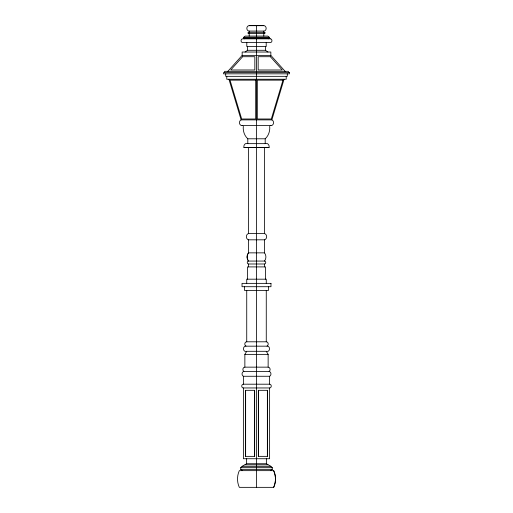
<?xml version="1.0" encoding="UTF-8"?>
<svg xmlns="http://www.w3.org/2000/svg" width="513" height="513" viewBox="0 0 513 513"><rect width="100%" height="100%" fill="white"/><g stroke="black" fill="none" stroke-linecap="round" stroke-linejoin="round"><path stroke-width="0.77" d="M269.069 147.417L243.931 147.417A3.29 2.847 -90 0 1 244.868 144.172A3.29 2.847 -90 0 1 247.798 143.646L265.202 143.646A3.29 2.847 -90 0 1 268.132 144.172A3.29 2.847 -90 0 1 269.069 147.417L243.931 147.417M270.171 125.448A2.95 2.552 -90 0 0 273.403 123.633A2.95 2.552 -90 0 0 271.864 119.882L284.048 79.258M266.266 351.302L268.139 354.374L268.139 367.148A2.296 1.988 -90 0 1 269.133 371.431A2.546 2.206 -90 0 1 270.928 373.644A2.546 2.206 -90 0 1 269.62 376.266L269.62 384.199A1.879 1.629 -90 0 1 271.249 386.077A1.879 1.629 -90 0 1 269.62 387.956L269.62 458.731L243.38 458.731L243.38 387.956A1.879 1.629 -90 0 1 241.751 386.077A1.879 1.629 -90 0 1 243.38 384.199L243.38 376.266A2.546 2.206 -90 0 1 242.072 373.644A2.546 2.206 -90 0 1 243.867 371.431A2.296 1.988 -90 0 1 244.861 367.148L244.861 354.374L246.734 351.302L266.266 351.302A2.712 2.347 -90 0 0 269.396 349.667A2.712 2.347 -90 0 0 267.78 346.172L245.22 346.172A2.712 2.347 -90 0 0 243.604 349.667A2.712 2.347 -90 0 0 246.734 351.302M227.868 71.326L242.162 55.372L242.162 52.031L270.838 52.031L270.838 55.372L285.132 71.326M242.585 470.652L240.732 469.35L240.732 467.683L242.104 466.323L246.631 463.739L266.369 463.739L270.896 466.323L272.268 467.683L272.268 469.35L270.415 470.652M268.376 38.828L269.261 38.109L269.261 37.276L267.78 36.083L245.22 36.083L243.739 37.276L243.739 38.109L244.624 38.828M245.054 52.031L247.523 50.3L265.478 50.3L267.946 52.031M267.029 346.089L267.241 345.993A2.244 1.949 -90 0 0 266.266 341.799L266.266 290.461M249.196 32.325L249.196 31.075A2.712 2.347 -90 0 1 246.849 28.362A2.712 2.347 -90 0 1 249.196 25.65L263.804 25.65A2.712 2.347 -90 0 1 266.151 28.362A2.712 2.347 -90 0 1 263.804 31.075L263.804 32.325M249.196 31.075L263.804 31.075M243.739 37.276L269.261 37.276M243.739 38.109L269.261 38.109M242.162 55.372L270.838 55.372M242.829 125.448A2.95 2.552 -90 0 1 239.597 123.633A2.95 2.552 -90 0 1 241.136 119.882L271.864 119.882M242.117 125.602L270.883 125.602M243.29 126.333A13.825 11.972 -90 0 0 247.798 138.799L265.202 138.799A13.825 11.972 90 0 0 269.71 126.333M248.542 266.907L248.542 263.99A1.462 1.263 -90 0 1 247.272 262.528A1.462 1.263 -90 0 1 248.542 261.066A5.88 5.092 90 0 1 248.542 252.858L248.542 239.821A3.206 2.777 -90 0 1 246.368 236.692A3.206 2.777 -90 0 1 248.542 233.556L264.458 233.556A3.206 2.777 -90 0 1 266.632 236.692A3.206 2.777 -90 0 1 264.458 239.821L264.458 252.858A5.88 5.092 90 0 1 264.458 261.066A1.462 1.263 -90 0 1 265.728 262.528A1.462 1.263 -90 0 1 264.458 263.99L264.458 266.907M248.542 239.821L264.458 239.821M264.458 252.858L248.542 252.858A5.88 5.092 -90 0 0 248.542 261.066L264.458 261.066M248.542 263.99L264.458 263.99M245.971 346.089L245.759 345.993A2.244 1.949 -90 0 1 246.734 341.799L266.266 341.799M244.861 354.374L268.139 354.374M244.861 367.148L268.139 367.148M243.867 371.431L269.133 371.431M243.38 376.266L269.62 376.266M243.38 384.199L269.62 384.199M243.38 387.956L269.62 387.956M245.086 464.816L267.914 464.816M242.104 466.323L270.896 466.323M240.732 467.683L272.268 467.683M240.732 469.35L272.268 469.35M273.673 470.652L239.327 470.652A17.737 15.364 90 0 0 239.327 487.35L273.673 487.35A17.737 15.364 90 0 0 273.673 470.652A17.737 15.364 -90 0 1 273.673 487.35M228.952 79.258L241.136 119.882M288.389 72.583L288.389 71.326L224.611 71.326L224.611 72.583M287.299 73.834L287.299 76.334L225.701 76.334L225.701 73.834M286.216 76.334L286.216 79.258L226.784 79.258L226.784 76.334M268.44 286.703L268.44 290.461L244.56 290.461L244.56 286.703M267.363 390.322L267.363 456.358M266.369 458.731L266.369 463.739M266.202 42.585L266.202 46.542L246.798 46.542L246.798 42.585M266.266 283.362L266.266 279.187L246.734 279.187L246.734 283.362M265.478 46.542L265.478 50.3M265.548 279.187L265.548 266.907L247.452 266.907L247.452 279.187M265.202 138.799L265.202 143.646M264.458 147.577L264.458 233.556M263.804 25.65L249.196 25.65M263.804 33.582L263.804 36.083M258.552 390.322L258.552 456.358M256.5 25.65L256.5 125.602M256.5 126.333L256.5 487.35M254.448 390.322L254.448 456.358M249.196 33.582L249.196 36.083M248.542 147.577L248.542 233.556M247.798 138.799L247.798 143.646M247.523 46.542L247.523 50.3M246.734 290.461L246.734 341.799M246.631 458.731L246.631 463.739M245.637 390.322L245.637 456.358M282.977 80.143L271.319 118.997L257.308 118.997L257.308 80.143L282.977 80.143M242.63 56.706L230.728 69.992L254.839 69.992L254.839 56.706L242.63 56.706M264.888 32.325L248.112 32.325L248.112 33.582L264.888 33.582L264.888 32.325M270.537 38.828L242.463 38.828A1.892 1.635 -90 0 0 242.463 42.585L270.537 42.585A1.892 1.635 -90 0 0 270.537 38.828M270.37 56.706L258.161 56.706L258.161 69.992L282.272 69.992L270.37 56.706M289.473 72.583L223.527 72.583L223.527 73.834L289.473 73.834L289.473 72.583M255.692 80.143L230.023 80.143L241.681 118.997L255.692 118.997L255.692 80.143M270.967 283.362L242.033 283.362L242.033 286.703L270.967 286.703L270.967 283.362M254.66 390.322L245.426 390.322L245.426 456.358L254.66 456.358L254.66 390.322M267.574 390.322L258.34 390.322L258.34 456.358L267.574 456.358L267.574 390.322"/></g></svg>
